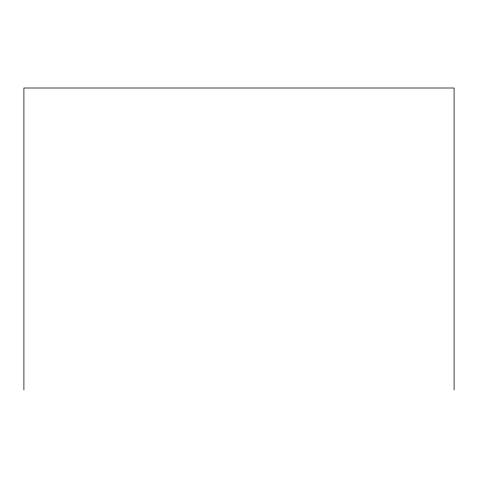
<?xml version="1.0" encoding="UTF-8"?>
<svg xmlns="http://www.w3.org/2000/svg" width="478" height="478" viewBox="0 0 478 478"><rect width="100%" height="100%" fill="white"/><g stroke="black" fill="none" stroke-linecap="round" stroke-linejoin="round"><path stroke-width="0.72" d="M454.1 389.994L454.1 88.006L23.9 88.006L23.9 389.994"/></g></svg>
